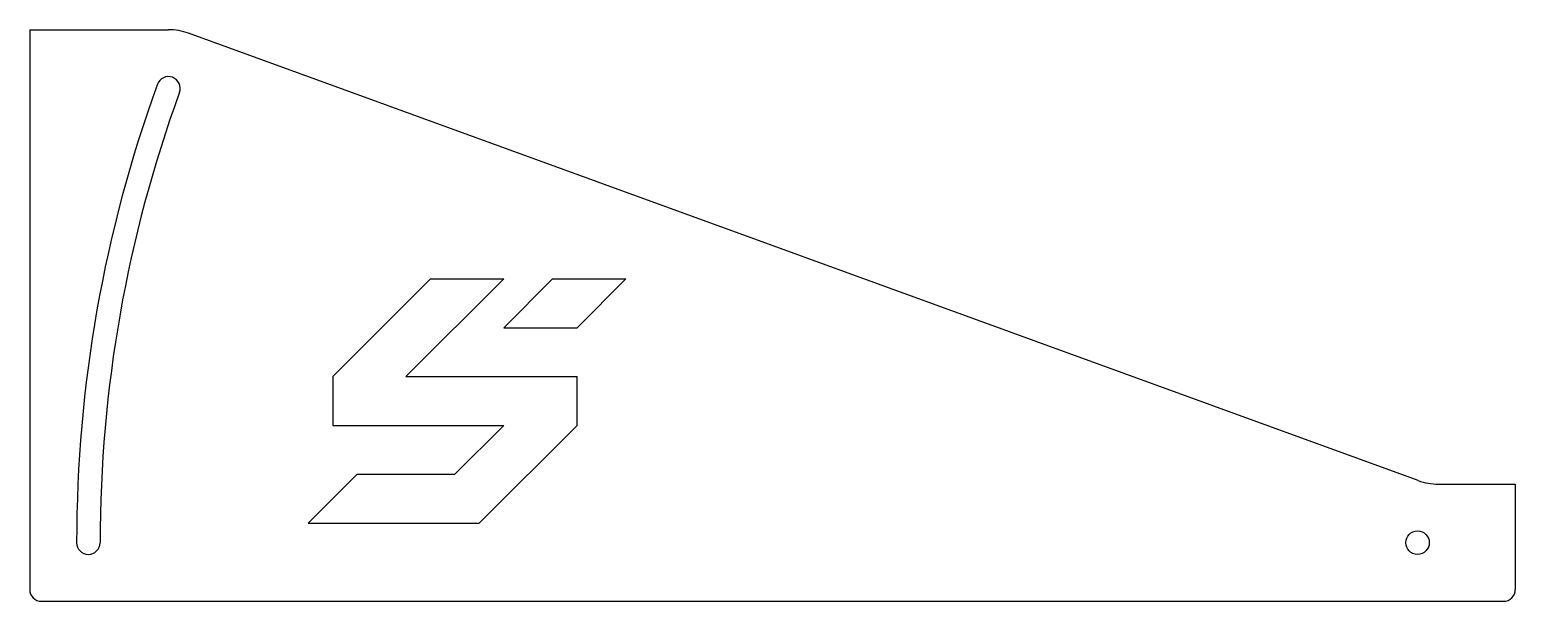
# Model space of a CAD drawing. Header units: millimetres. Extents: x -185 to 195, y -73 to 73.
import ezdxf

# ---------------------------------------------------------------- set-up
doc = ezdxf.new("R2010")
doc.units = ezdxf.units.MM

msp = doc.modelspace()

# ---------------------------------------------------------------- linework, layer by layer
at = {"color": 7, "linetype": 'Continuous', "lineweight": 25}
for p, q in [((-185, 73.14), (-149.5, 73.14)), ((-185, 73.14), (-185, -70.14)), ((170.16, -42.24), (-144.37, 72.24)), ((-107.5, -15.64), (-82.5, 9.36)), ((-88.75, -15.64), (-63.75, 9.36)), ((-82.5, 9.36), (-63.75, 9.36)), ((-63.75, -3.14), (-51.25, 9.36)), ((-51.25, 9.36), (-32.5, 9.36)), ((-45, -3.14), (-32.5, 9.36)), ((-63.75, -3.14), (-45, -3.14)), ((-107.5, -15.64), (-107.5, -28.14)), ((-88.75, -15.64), (-45, -15.64)), ((-45, -28.14), (-45, -15.64)), ((-107.5, -28.14), (-63.75, -28.14)), ((-76.25, -40.64), (-63.75, -28.14)), ((-70, -53.14), (-45, -28.14)), ((-101.25, -40.64), (-113.75, -53.14)), ((-101.25, -40.64), (-76.25, -40.64)), ((175.29, -43.14), (195, -43.14)), ((195, -43.14), (195, -70.14)), ((-113.75, -53.14), (-70, -53.14)), ((-182, -73.14), (192, -73.14))]:
    msp.add_line(p, q, dxfattribs=at)
msp.add_circle((170, -58.14), 3, dxfattribs=at)
for centre, radius, start, end in [((-149.5, 58.14), 15, 70, 90), ((-149.5, 58.14), 3, 340, 160), ((170, -58.14), 343, 160, 180), ((170, -58.14), 337, 160, 180), ((175.29, -28.14), 15, 250, 270), ((-170, -58.14), 3, 180, 0), ((-182, -70.14), 3, 180, 270), ((192, -70.14), 3, 270, 0)]:
    msp.add_arc(centre, radius, start, end, dxfattribs=at)

doc.saveas('drawing.dxf')
